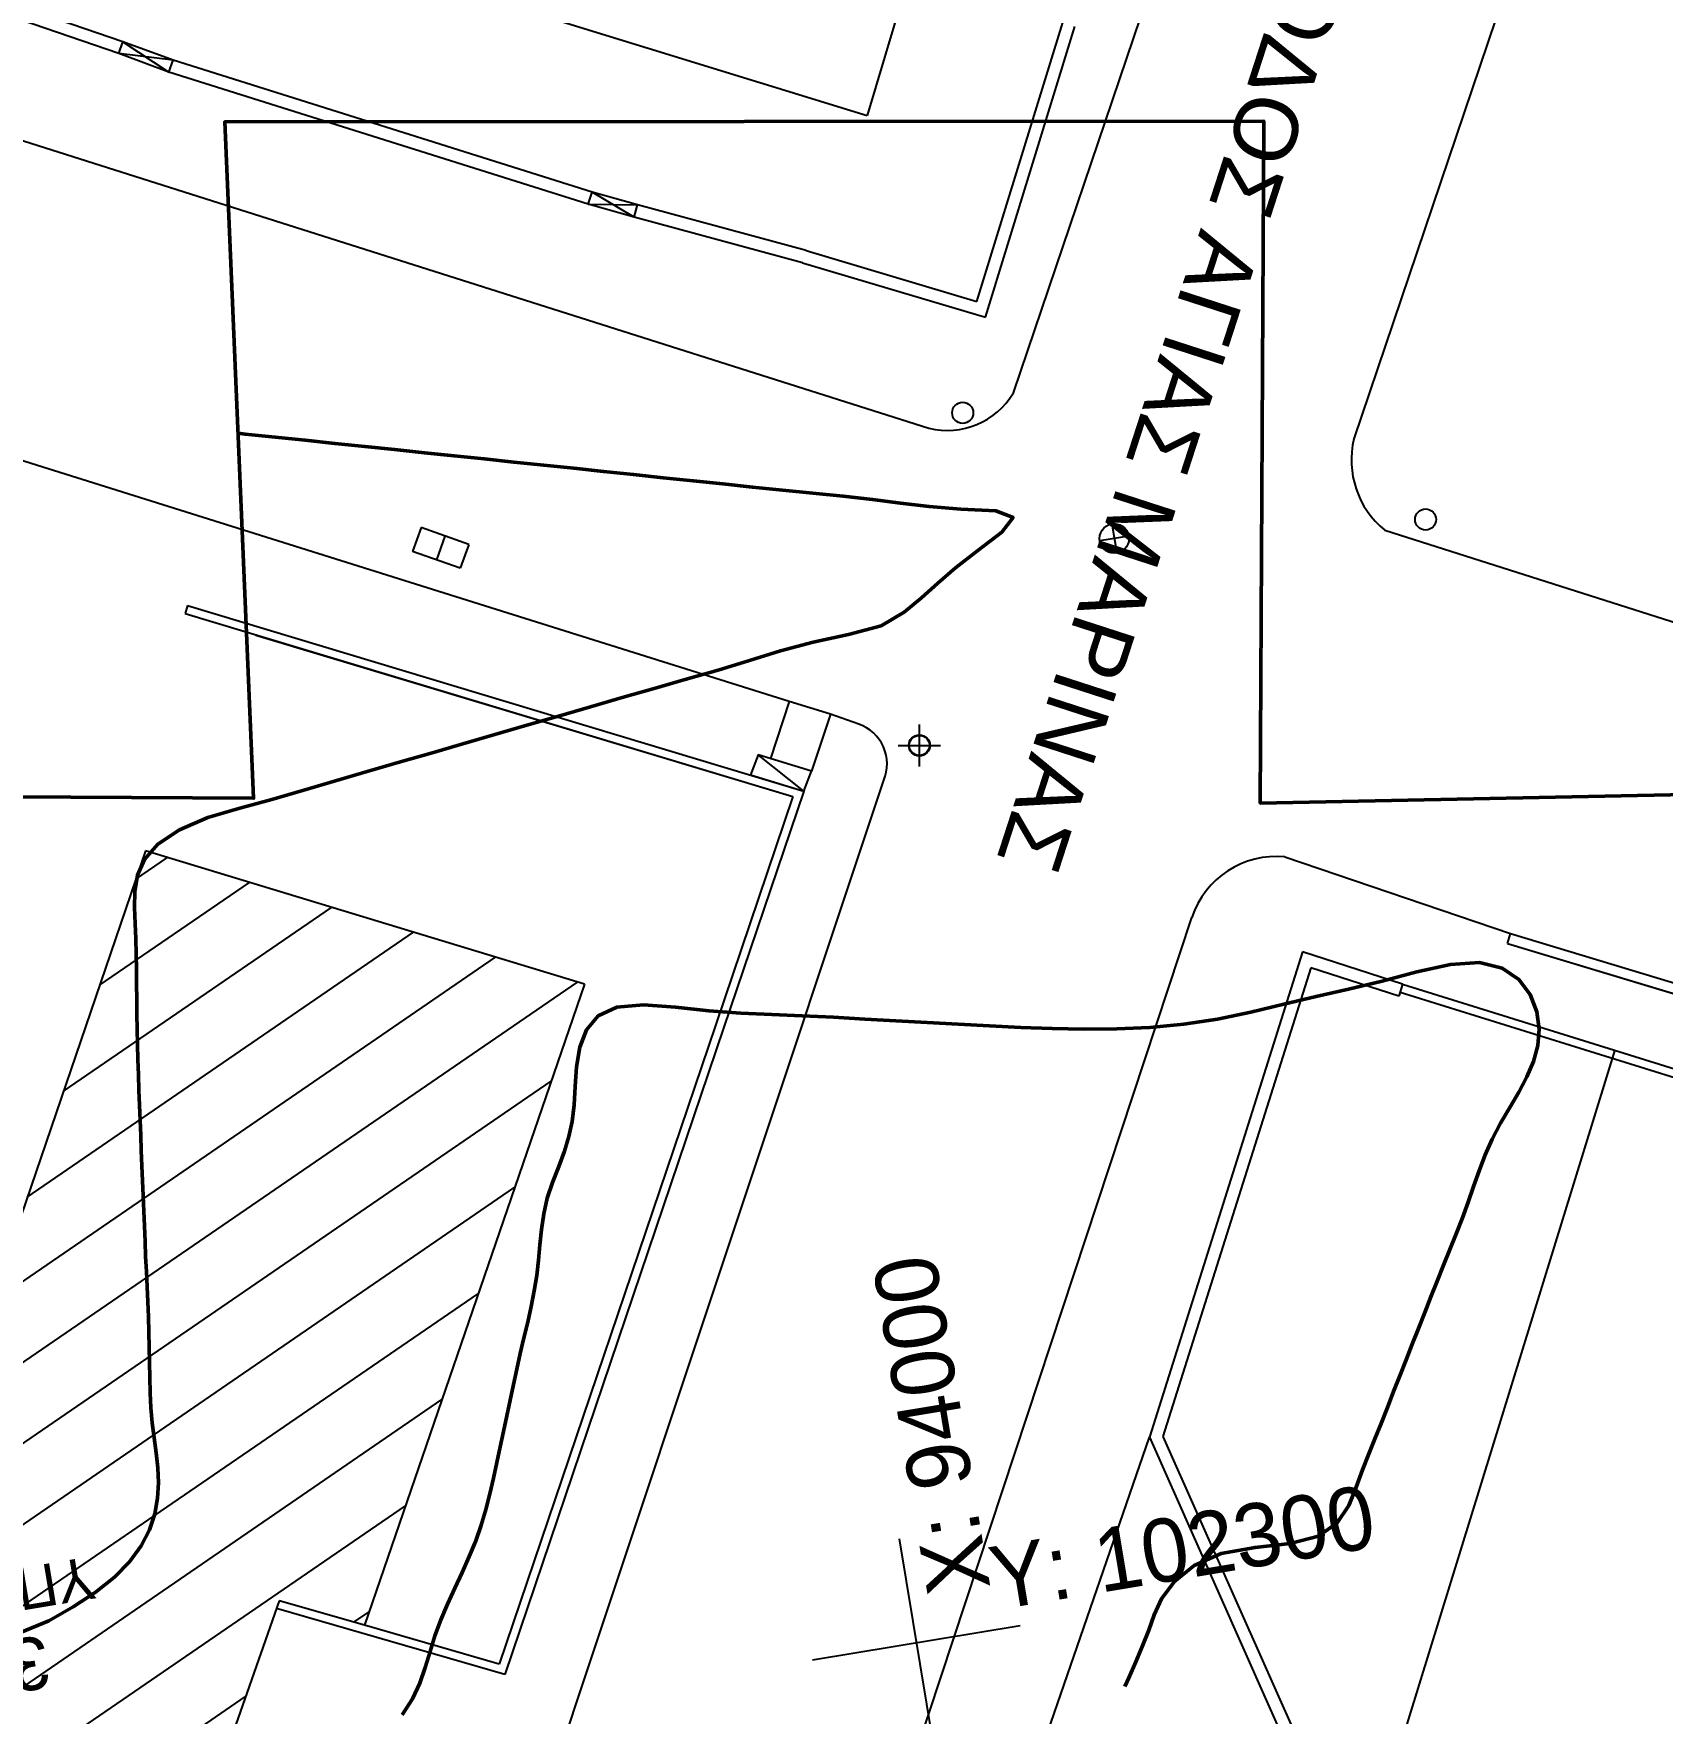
# Model space of a CAD drawing. Header units: metres. Extents: x 93017 to 94633, y 101979 to 102793.
# Drawn here: x 94066.75 to 94074.48, y 102367.66 to 102375.63 of the extents above; entities that cross this region are included whole.
import ezdxf
from ezdxf.enums import TextEntityAlignment as Align

# ---------------------------------------------------------------- set-up
doc = ezdxf.new("R2010")
doc.units = ezdxf.units.M
doc.header["$LTSCALE"] = 0.75
doc.header["$MEASUREMENT"] = 0
doc.header["$PDMODE"] = 34
doc.header["$PDSIZE"] = 0.1
for name, color, linetype in [('CG_DIAF', 253, 'Continuous'), ('CG_FREATIO', 252, 'Continuous'), ('CG_KR', 253, 'Continuous'), ('CG_KT', 253, 'Continuous'), ('CG_KTISMATA_TXT', 252, 'Continuous'), ('CG_MD', 253, 'Continuous'), ('CG_MD_FRA', 253, 'Continuous'), ('CG_SBL_PR', 253, 'Continuous'), ('CG_SR', 253, 'SR'), ('CG_STA-KYK', 8, 'Continuous'), ('CG_STA-SHM', 8, 'Continuous'), ('GEOLOGY', 7, 'Continuous'), ('GSLAYER', 7, 'Continuous'), ('HATCH DIAKINDYNEYSHS', 112, 'Continuous'), ('KANABOS', 8, 'Continuous'), ('OTM Solid 252', 252, 'Continuous'), ('ΖΩΝΗ ΕΠΙΡΡΟΗΣ', 1, 'Continuous')]:
    doc.layers.add(name, color=color, linetype=linetype)
doc.styles.add('ARIAL', font='ARIAL.TTF')
doc.styles.add('GRSIMP', font='grsimp')
doc.styles.add('KTISMATA', font='win-sim.shx')
doc.linetypes.add('P3', pattern='A,1e-05,[114,OrizLt.shx,S=0.5,R=0,X=0,Y=0],-0.5,[114,OrizLt.shx,S=0.5,R=0,X=0,Y=0],-0.5,[114,OrizLt.shx,S=1,R=0,X=0,Y=0],-0.5', length=1.50001)
doc.linetypes.add('SR', pattern='A,6,-1.5,[121,OrizLt.shx,S=0.4,R=0,X=0,Y=0],-1.5', length=9)

# ---------------------------------------------------------------- blocks, each defined once
blk = doc.blocks.new('SHM_STA')
at = {"layer": 'CG_STA-KYK'}
blk.add_circle((0, 0), 0.4, dxfattribs=at)
at = {"layer": 'CG_STA-SHM'}
blk.add_point((0, 0), dxfattribs=at)
blk = doc.blocks.new('ARI_KAN')
at = {"layer": 'OTM Solid 252', "style": 'GRSIMP'}
blk.add_text('X:', height=1.5, rotation=90, dxfattribs=at).set_placement((1.2, 1), align=Align.MIDDLE_LEFT)
blk.add_text('Y:', height=1.5, dxfattribs=at).set_placement((2, 1.2), align=Align.MIDDLE_LEFT)
blk.add_attdef('X', text='', height=1.5, rotation=90, dxfattribs=at).set_placement((1.2, 3.5), align=Align.MIDDLE_LEFT)
blk.add_attdef('Y', text='', height=1.5, dxfattribs=at).set_placement((4.5, 1.2), align=Align.MIDDLE_LEFT)
blk = doc.blocks.new('cross')
at = {"layer": 'GEOLOGY', "color": 6}
for p, q in [((11345.511, -2144.538), (11345.511, -2149.538)), ((11343.011, -2147.038), (11348.011, -2147.038))]:
    blk.add_line(p, q, dxfattribs=at)

msp = doc.modelspace()

# ---------------------------------------------------------------- hatches: boundary and pattern name
at = {"layer": 'HATCH DIAKINDYNEYSHS', "ltscale": 15}
h = msp.add_hatch(dxfattribs=at)
h.set_pattern_fill('ANSI31', color=256, scale=0.1, angle=529.4408, style=0)
h.set_pattern_definition([(214.4408012, (109260.27855, 125634.61407), (0.1795635333, -0.2618457323), [])])
h.paths.add_polyline_path([(94064.7034, 102365.1969), (94066.6565, 102364.626), (94067.9132, 102368.1962), (94068.3174, 102368.0795), (94069.3618, 102371.1212), (94067.2779, 102371.7534), (94066.281, 102368.8317), (94066.0045, 102368.9339)])
h.paths.add_polyline_path([(94066.3965, 102367.1204, -1), (94065.7237, 102367.0086, -1)], flags=16)
h.paths.add_polyline_path([(94060.0375, 102366.5308), (94062.7982, 102365.5698), (94063.3291, 102367.095), (94060.5861, 102368.0498), (94060.5865, 102367.9849), (94060.5515, 102367.9862), (94060.3178, 102367.3359)])
h.paths.add_polyline_path([(94062.7034, 102366.3036, -1), (94062.0306, 102366.1917, -1)], flags=16)
h.paths.add_polyline_path([(94060.8467, 102369.011), (94064.1415, 102367.862), (94064.7005, 102369.3517), (94061.3898, 102370.5259)])
h.paths.add_polyline_path([(94064.0406, 102368.7674, -1), (94063.3678, 102368.6555, -1)], flags=16)
h.paths.add_polyline_path([(94064.4991, 102370.8387), (94064.9313, 102372.0195), (94061.9313, 102372.0362), (94061.8406, 102371.7913)])
h.paths.add_polyline_path([(94064.2625, 102371.5817, -1), (94063.5897, 102371.4698, -1)], flags=16)
h.paths.add_polyline_path([(94064.9313, 102372.0195), (94065.1573, 102372.6367), (94062.5057, 102373.5868), (94061.9313, 102372.0362)])
h.paths.add_polyline_path([(94066.3208, 102366.9672), (94065.8055, 102366.8815), (94065.7556, 102367.1816), (94066.2709, 102367.2673)], flags=8)
h.paths.add_polyline_path([(94067.052, 102368.4625), (94065.7978, 102368.254), (94065.847, 102367.958), (94067.1012, 102368.1666)], flags=24)
h.paths.add_polyline_path([(94066.8648, 102368.1089), (94066.2953, 102368.0142), (94066.3568, 102367.6443), (94066.9263, 102367.739)], flags=24)
h.paths.add_polyline_path([(94062.6277, 102366.1503), (94062.1117, 102366.0645), (94062.0618, 102366.3648), (94062.5778, 102366.4506)], flags=8)
h.paths.add_polyline_path([(94061.9899, 102366.854), (94061.5289, 102366.9947), (94061.4727, 102366.8107), (94061.9337, 102366.6699)], flags=24)
h.paths.add_polyline_path([(94062.0908, 102366.9234), (94061.5212, 102366.8287), (94061.5827, 102366.4587), (94062.1523, 102366.5534)], flags=24)
h.paths.add_polyline_path([(94063.9649, 102368.6142), (94063.4497, 102368.5285), (94063.4004, 102368.8253), (94063.9155, 102368.9109)], flags=8)
h.paths.add_polyline_path([(94062.8933, 102369.5002), (94062.3237, 102369.4055), (94062.3852, 102369.0356), (94062.9548, 102369.1303)], flags=24)
h.paths.add_polyline_path([(94064.1868, 102371.4284), (94063.6693, 102371.3424), (94063.6194, 102371.6425), (94064.1369, 102371.7285)], flags=8)
h.paths.add_polyline_path([(94063.7514, 102372.2363), (94063.1818, 102372.1416), (94063.2434, 102371.7717), (94063.8129, 102371.8664)], flags=24)
h.paths.add_polyline_path([(94063.938, 102372.5771), (94062.6838, 102372.3685), (94062.733, 102372.0726), (94063.9872, 102372.2811)], flags=24)

# ---------------------------------------------------------------- linework, layer by layer
at = {"layer": 'CG_DIAF'}
for p, q in [((94070.4016, 102372.0375), (94070.1856, 102372.2093)), ((94073.0384, 102366.8779), (94074.2524, 102370.8094))]:
    msp.add_line(p, q, dxfattribs=at)
msp.add_lwpolyline([(94070.4016, 102372.0375), (94070.4383, 102372.1317), (94070.1856, 102372.2093), (94070.1489, 102372.115)], close=True, dxfattribs=at)
at = {"layer": 'CG_FREATIO'}
for p, q in [((94071.8636, 102373.3046), (94071.8866, 102373.1665)), ((94068.5857, 102373.2877), (94068.5456, 102373.1746)), ((94068.8119, 102373.2075), (94068.5857, 102373.2877)), ((94068.6988, 102373.2476), (94068.6587, 102373.1345)), ((94071.9442, 102373.2471), (94071.8061, 102373.2241)), ((94068.7718, 102373.0944), (94068.5456, 102373.1746)), ((94068.8119, 102373.2075), (94068.7718, 102373.0944))]:
    msp.add_line(p, q, dxfattribs=at)
for centre, radius in [((94071.1559, 102373.8318), 0.05), ((94071.8751, 102373.2356), 0.07), ((94073.352, 102373.326), 0.05)]:
    msp.add_circle(centre, radius, dxfattribs=at)
at = {"layer": 'CG_KR'}
for p, q in [((94071.3962, 102373.9262), (94072.2763, 102376.5261)), ((94073.8135, 102376.0802), (94073.0119, 102373.7081)), ((94065.8354, 102375.3963), (94070.9954, 102373.7592)), ((94070.3331, 102372.4618), (94062.1127, 102375.0429)), ((94073.1581, 102373.2757), (94077.6994, 102371.8275)), ((94070.3331, 102372.4618), (94070.2433, 102372.1916)), ((94070.5281, 102372.402), (94070.3331, 102372.4618)), ((94070.5281, 102372.402), (94070.4383, 102372.1317)), ((94070.6631, 102372.3553), (94070.5281, 102372.402)), ((94069.3679, 102367.8439), (94070.782, 102372.0886)), ((94072.6845, 102371.7256), (94073.7543, 102371.3616)), ((94071.4621, 102369.0712), (94072.2433, 102371.4372)), ((94070.0657, 102364.8519), (94071.4621, 102369.0712)), ((94066.7523, 102360.0017), (94069.3679, 102367.8439))]:
    msp.add_line(p, q, dxfattribs=at)
at = {"layer": 'CG_KR', "flags": 128}
for points in [[(94079.3543, 102343.7899, 0.000001), (94076.7872, 102345.6381, 0.000007), (94076.2725, 102346.0086, 0.000072)], [(94078.3057, 102345.5334, -0.000003), (94080.4194, 102344.0086, -0.000361)]]:
    msp.add_lwpolyline(points, format="xyb", dxfattribs=at)
at = {"layer": 'CG_KR'}
for centre, radius, start, end in [((94071.083, 102374.1133), 0.3648, 256.10656, 329.15052), ((94073.4286, 102373.6081), 0.4285, 166.51269, 230.86705), ((94070.5945, 102372.1649), 0.2024, 337.86774, 70.18148), ((94072.6447, 102371.3047), 0.4227, 84.61048, 161.72501)]:
    msp.add_arc(centre, radius, start, end, dxfattribs=at)
at = {"layer": 'CG_KT'}
for p, q in [((94071.1019, 102376.581), (94070.7021, 102375.2422)), ((94069.1546, 102375.7189), (94070.7021, 102375.2422)), ((94067.2779, 102371.7534), (94066.281, 102368.8317)), ((94069.3618, 102371.1212), (94067.2779, 102371.7534)), ((94069.3618, 102371.1212), (94068.3174, 102368.0795)), ((94067.9132, 102368.1962), (94066.6565, 102364.626)), ((94068.3174, 102368.0795), (94067.9132, 102368.1962))]:
    msp.add_line(p, q, dxfattribs=at)
at = {"layer": 'CG_MD'}
for p, q in [((94067.1517, 102375.5361), (94066.4625, 102375.7731)), ((94067.1712, 102375.5929), (94066.482, 102375.8298)), ((94071.2235, 102374.3597), (94071.6313, 102375.6833)), ((94071.2634, 102374.2852), (94071.6887, 102375.6657)), ((94067.1517, 102375.5361), (94067.1712, 102375.5929)), ((94067.3886, 102375.449), (94067.1517, 102375.5361)), ((94067.4093, 102375.5053), (94067.1517, 102375.5361)), ((94067.4093, 102375.5053), (94067.1712, 102375.5929)), ((94067.1712, 102375.5929), (94067.3886, 102375.449)), ((94067.3886, 102375.449), (94067.4093, 102375.5054)), ((94069.3973, 102374.8789), (94067.4093, 102375.5053)), ((94069.3792, 102374.8216), (94067.3886, 102375.449)), ((94069.3792, 102374.8216), (94069.3973, 102374.8789)), ((94069.5976, 102374.7606), (94069.3792, 102374.8216)), ((94069.3792, 102374.8216), (94069.6133, 102374.8185)), ((94069.6133, 102374.8185), (94069.3973, 102374.8789)), ((94069.5976, 102374.7606), (94069.3973, 102374.8789)), ((94069.5976, 102374.7606), (94069.6133, 102374.8185)), ((94070.4127, 102374.6019), (94069.6133, 102374.8185)), ((94070.3955, 102374.5444), (94069.5976, 102374.7606)), ((94070.4127, 102374.6019), (94071.2235, 102374.3597)), ((94070.3955, 102374.5444), (94071.2634, 102374.2852)), ((94067.4779, 102372.9175), (94067.4664, 102372.8792)), ((94067.4779, 102372.9175), (94070.4016, 102372.0375)), ((94070.4016, 102372.0375), (94070.0216, 102370.9122)), ((94073.7402, 102371.3149), (94073.7543, 102371.3616)), ((94073.7543, 102371.3616), (94077.4724, 102370.2397)), ((94072.7686, 102371.2743), (94072.0416, 102368.9715)), ((94073.2429, 102371.1211), (94072.7686, 102371.2743)), ((94072.8076, 102371.1986), (94072.1057, 102368.9751)), ((94073.2245, 102371.064), (94072.8076, 102371.1986)), ((94073.2429, 102371.1211), (94073.2245, 102371.064)), ((94073.231, 102371.0829), (94074.7096, 102370.623)), ((94073.2429, 102371.1211), (94074.7214, 102370.6611)), ((94070.0216, 102370.9122), (94068.9829, 102367.846)), ((94072.0416, 102368.9715), (94073.2361, 102366.2856)), ((94072.1057, 102368.9751), (94073.2798, 102366.335)), ((94068.9829, 102367.846), (94067.8999, 102368.1584)), ((94068.9572, 102367.895), (94068.3174, 102368.0795))]:
    msp.add_line(p, q, dxfattribs=at)
at = {"layer": 'CG_MD_FRA'}
for p, q in [((94067.4664, 102372.8792), (94070.3505, 102372.0111)), ((94070.3505, 102372.0111), (94069.9837, 102370.9251)), ((94073.7402, 102371.3149), (94077.4583, 102370.1931)), ((94069.9837, 102370.9251), (94068.9572, 102367.895))]:
    msp.add_line(p, q, dxfattribs=at)
at = {"layer": 'CG_SBL_PR', "linetype": 'P3', "flags": 128}
for points in [[(94067.8027, 102372.7779), (94070.3505, 102372.0111)], [(94070.3505, 102372.0111), (94069.9837, 102370.9251)], [(94073.7402, 102371.3149), (94077.4583, 102370.1931)], [(94069.9837, 102370.9251), (94068.9572, 102367.895)]]:
    msp.add_lwpolyline(points, dxfattribs=at)
at = {"layer": 'CG_SR'}
msp.add_line((94070.5732, 102364.7164), (94072.0416, 102368.9715), dxfattribs=at)
at = {"layer": 'GSLAYER', "color": 1, "lineweight": 50, "flags": 128}
for points in [[(94067.7176, 102373.7348), (94067.7521, 102373.7312), (94067.8939, 102373.7166), (94068.0356, 102373.7019), (94068.1772, 102373.687), (94068.3188, 102373.6722), (94068.4604, 102373.6574), (94068.602, 102373.6426), (94068.7437, 102373.6279), (94068.8853, 102373.6131), (94069.0269, 102373.5983), (94069.1685, 102373.5835), (94069.3102, 102373.5687), (94069.4518, 102373.5539), (94069.5934, 102373.5391), (94069.735, 102373.5243), (94069.8767, 102373.5096), (94070.0181, 102373.4947), (94070.1592, 102373.4798), (94070.3011, 102373.4651), (94070.4448, 102373.4509), (94070.5883, 102373.4366), (94070.7279, 102373.4212), (94070.861, 102373.404), (94070.9963, 102373.3874), (94071.1477, 102373.3754), (94071.3132, 102373.3675), (94071.3947, 102373.3354), (94071.3422, 102373.2651), (94071.2274, 102373.1782), (94071.1219, 102373.0964), (94071.0374, 102373.0231), (94070.9608, 102372.9543), (94070.8786, 102372.8859), (94070.7695, 102372.822), (94070.6148, 102372.78), (94070.4468, 102372.7445), (94070.2912, 102372.7029), (94070.1438, 102372.6572), (94069.9959, 102372.6117), (94069.8446, 102372.5679), (94069.6921, 102372.5247), (94069.5405, 102372.4811), (94069.3895, 102372.4372), (94069.2385, 102372.3933), (94069.0873, 102372.3495), (94068.936, 102372.3057), (94068.7847, 102372.2618), (94068.6335, 102372.218), (94068.4822, 102372.1743), (94068.3308, 102372.1307), (94068.1797, 102372.0867), (94068.0292, 102372.0421), (94067.8784, 102371.9979), (94067.7255, 102371.9558), (94067.5742, 102371.912), (94067.4395, 102371.8542), (94067.3377, 102371.7859), (94067.2739, 102371.7133), (94067.24, 102371.6379), (94067.2272, 102371.5612), (94067.2267, 102371.4845), (94067.2298, 102371.4092), (94067.2322, 102371.3357), (94067.2338, 102371.2636), (94067.2351, 102371.1924), (94067.2361, 102371.1215), (94067.237, 102371.0507), (94067.2381, 102370.9794), (94067.2394, 102370.9076), (94067.2409, 102370.8356), (94067.2427, 102370.7633), (94067.2448, 102370.6911), (94067.2472, 102370.6189), (94067.2498, 102370.547), (94067.2526, 102370.4751), (94067.2556, 102370.4034), (94067.2587, 102370.3317), (94067.2618, 102370.26), (94067.2648, 102370.1883), (94067.2677, 102370.1165), (94067.2706, 102370.0447), (94067.2734, 102369.9729), (94067.2762, 102369.9011), (94067.2792, 102369.8293), (94067.2825, 102369.7576), (94067.2859, 102369.6858), (94067.2891, 102369.6141), (94067.292, 102369.5423), (94067.2943, 102369.4704), (94067.2959, 102369.3984), (94067.2971, 102369.3264), (94067.2984, 102369.2543), (94067.3006, 102369.1825), (94067.3045, 102369.1108), (94067.3106, 102369.0395), (94067.3194, 102368.9686), (94067.3289, 102368.8978), (94067.3367, 102368.8267), (94067.34, 102368.7549), (94067.3362, 102368.6822), (94067.3229, 102368.608), (94067.2975, 102368.5324), (94067.2583, 102368.4564), (94067.2033, 102368.381), (94067.1308, 102368.3072), (94067.0405, 102368.2356), (94066.9359, 102368.1665), (94066.8195, 102368.101), (94066.6847, 102368.0457)], [(94068.4968, 102367.6549), (94068.545, 102367.7298), (94068.5798, 102367.8048), (94068.6061, 102367.8799), (94068.6285, 102367.955), (94068.6516, 102368.0301), (94068.6795, 102368.1052), (94068.7117, 102368.1802), (94068.7463, 102368.2552), (94068.7814, 102368.3302), (94068.815, 102368.4053), (94068.8455, 102368.4802), (94068.8715, 102368.5549), (94068.8935, 102368.6293), (94068.9126, 102368.7036), (94068.9296, 102368.7777), (94068.9455, 102368.8517), (94068.961, 102368.9256), (94068.9768, 102368.9996), (94068.9927, 102369.0735), (94069.0086, 102369.1475), (94069.0243, 102369.2214), (94069.04, 102369.2953), (94069.0567, 102369.3694), (94069.0743, 102369.4436), (94069.092, 102369.5177), (94069.1086, 102369.5918), (94069.1233, 102369.6656), (94069.1349, 102369.739), (94069.1432, 102369.812), (94069.1498, 102369.8849), (94069.1573, 102369.9579), (94069.168, 102370.0314), (94069.1845, 102370.1056), (94069.209, 102370.1809), (94069.2394, 102370.2562), (94069.2669, 102370.3285), (94069.2877, 102370.3985), (94069.3025, 102370.4703), (94069.312, 102370.548), (94069.3175, 102370.6353), (94069.324, 102370.7291), (94069.3392, 102370.8217), (94069.3708, 102370.9051), (94069.4269, 102370.9713), (94069.5151, 102371.0126), (94069.6409, 102371.0231), (94069.7929, 102371.0118), (94069.952, 102370.9946), (94070.1037, 102370.9836), (94070.2497, 102370.9773), (94070.3948, 102370.9717), (94070.5422, 102370.9642), (94070.6908, 102370.9557), (94070.8394, 102370.9474), (94070.9874, 102370.9396), (94071.1351, 102370.9318), (94071.2828, 102370.9237), (94071.4312, 102370.9164), (94071.581, 102370.9109), (94071.7327, 102370.9078), (94071.8868, 102370.9087), (94072.0443, 102370.9158), (94072.2044, 102370.9307), (94072.3648, 102370.9545), (94072.523, 102370.9877), (94072.6789, 102371.0258), (94072.833, 102371.0628), (94072.9872, 102371.0976), (94073.1457, 102371.1353), (94073.3105, 102371.179), (94073.4699, 102371.2148), (94073.6076, 102371.2235), (94073.7151, 102371.1973), (94073.7945, 102371.1439), (94073.8484, 102371.0722), (94073.8794, 102370.9907), (94073.8903, 102370.9083), (94073.884, 102370.8299), (94073.8637, 102370.7547), (94073.8326, 102370.6816), (94073.794, 102370.6092), (94073.7512, 102370.5363), (94073.7074, 102370.4616), (94073.6679, 102370.3862), (94073.6348, 102370.3111), (94073.606, 102370.2362), (94073.5797, 102370.1615), (94073.5539, 102370.0869), (94073.5266, 102370.0121), (94073.4976, 102369.9373), (94073.4676, 102369.8624), (94073.4372, 102369.7874), (94073.407, 102369.7125), (94073.3775, 102369.6376), (94073.348, 102369.5629), (94073.3185, 102369.4882), (94073.289, 102369.4136), (94073.2595, 102369.3388), (94073.2299, 102369.2637), (94073.2004, 102369.1881), (94073.1709, 102369.1124), (94073.1414, 102369.0374), (94073.1118, 102368.9643), (94073.0822, 102368.8923), (94073.0527, 102368.8173), (94073.0232, 102368.735), (94072.988, 102368.6475), (94072.9332, 102368.5661), (94072.8445, 102368.5026), (94072.7095, 102368.4671), (94072.5431, 102368.4488), (94072.3819, 102368.42), (94072.2535, 102368.3626), (94072.16, 102368.2862), (94072.0991, 102368.2049), (94072.065, 102368.1292), (94072.0389, 102368.0558), (94072.0093, 102367.9813), (94071.9772, 102367.9062), (94071.9438, 102367.8306), (94071.9257, 102367.7896)]]:
    msp.add_lwpolyline(points, dxfattribs=at)
at = {"layer": 'KANABOS'}
for p, q in [((94070.8537, 102368.4903), (94071.0178, 102367.5039)), ((94070.4425, 102367.9151), (94071.429, 102368.0791))]:
    msp.add_line(p, q, dxfattribs=at)
at = {"layer": 'ΖΩΝΗ ΕΠΙΡΡΟΗΣ', "color": 6, "lineweight": 50}
msp.add_lwpolyline([(94060.5865, 102367.9849), (94060.5623, 102372.0439), (94067.7916, 102372.0035), (94067.6545, 102375.2125), (94072.5846, 102375.2161), (94072.5675, 102371.9804), (94081.9117, 102372.1691), (94082.2301, 102373.1548), (94085.7993, 102373.6145), (94085.6068, 102372.4954), (94091.1596, 102372.6083), (94091.34, 102373.2183), (94094.0995, 102372.5093), (94100.1861, 102372.6584), (94099.9822, 102367.6623)], dxfattribs=at)

# ---------------------------------------------------------------- block references
at = {"layer": 'CG_STA-SHM', "xscale": 0.120000000013111, "yscale": 0.1187999999965541, "zscale": 0.12, "rotation": 189.4408011610518}
msp.add_blockref('SHM_STA', (94070.9503, 102372.254), dxfattribs=at)
at = {"layer": 'GEOLOGY', "color": 33, "xscale": 0.2000000000122818, "yscale": 0.2000000000116415, "zscale": 0.2, "rotation": 9.440801161507581}
msp.add_blockref('cross', (91762.1321, 102419.3912), dxfattribs=at)
at = {"layer": 'KANABOS'}
ref = msp.add_blockref('ARI_KAN', (94070.9357, 102367.9971), dxfattribs=dict(at, xscale=0.2000000000122818, yscale=0.2000000000116415, zscale=0.2, rotation=9.440801161507581))
ref.add_attrib('X', '94000', dxfattribs={"layer": '0', "height": 0.3, "rotation": 99.4408, "style": 'GRSIMP'}).set_placement((94071.0577, 102368.727), align=Align.MIDDLE_LEFT)
ref.add_attrib('Y', '102300', dxfattribs={"layer": '0', "height": 0.3, "rotation": 9.4408, "style": 'GRSIMP'}).set_placement((94071.7842, 102368.3815), align=Align.MIDDLE_LEFT)

# ---------------------------------------------------------------- texts
at = {"layer": 'CG_DIAF', "style": 'ARIAL'}
msp.add_text('ΟΔΟΣ ΑΓΙΑΣ ΜΑΡΙΝΑΣ', height=0.3, rotation=252.04017, dxfattribs=at).set_placement((94072.6891, 102375.9554))
at = {"layer": 'CG_KTISMATA_TXT', "style": 'KTISMATA'}
for s, height, p in [('ΥΠΟΓΕΙΟ', 0.2, (94066.4495, 102368.2103)), ('3Π', 0.25, (94066.6108, 102367.8766))]:
    msp.add_text(s, height=height, rotation=189.4408, dxfattribs=at).set_placement(p, align=Align.MIDDLE_CENTER)

doc.saveas('drawing.dxf')
